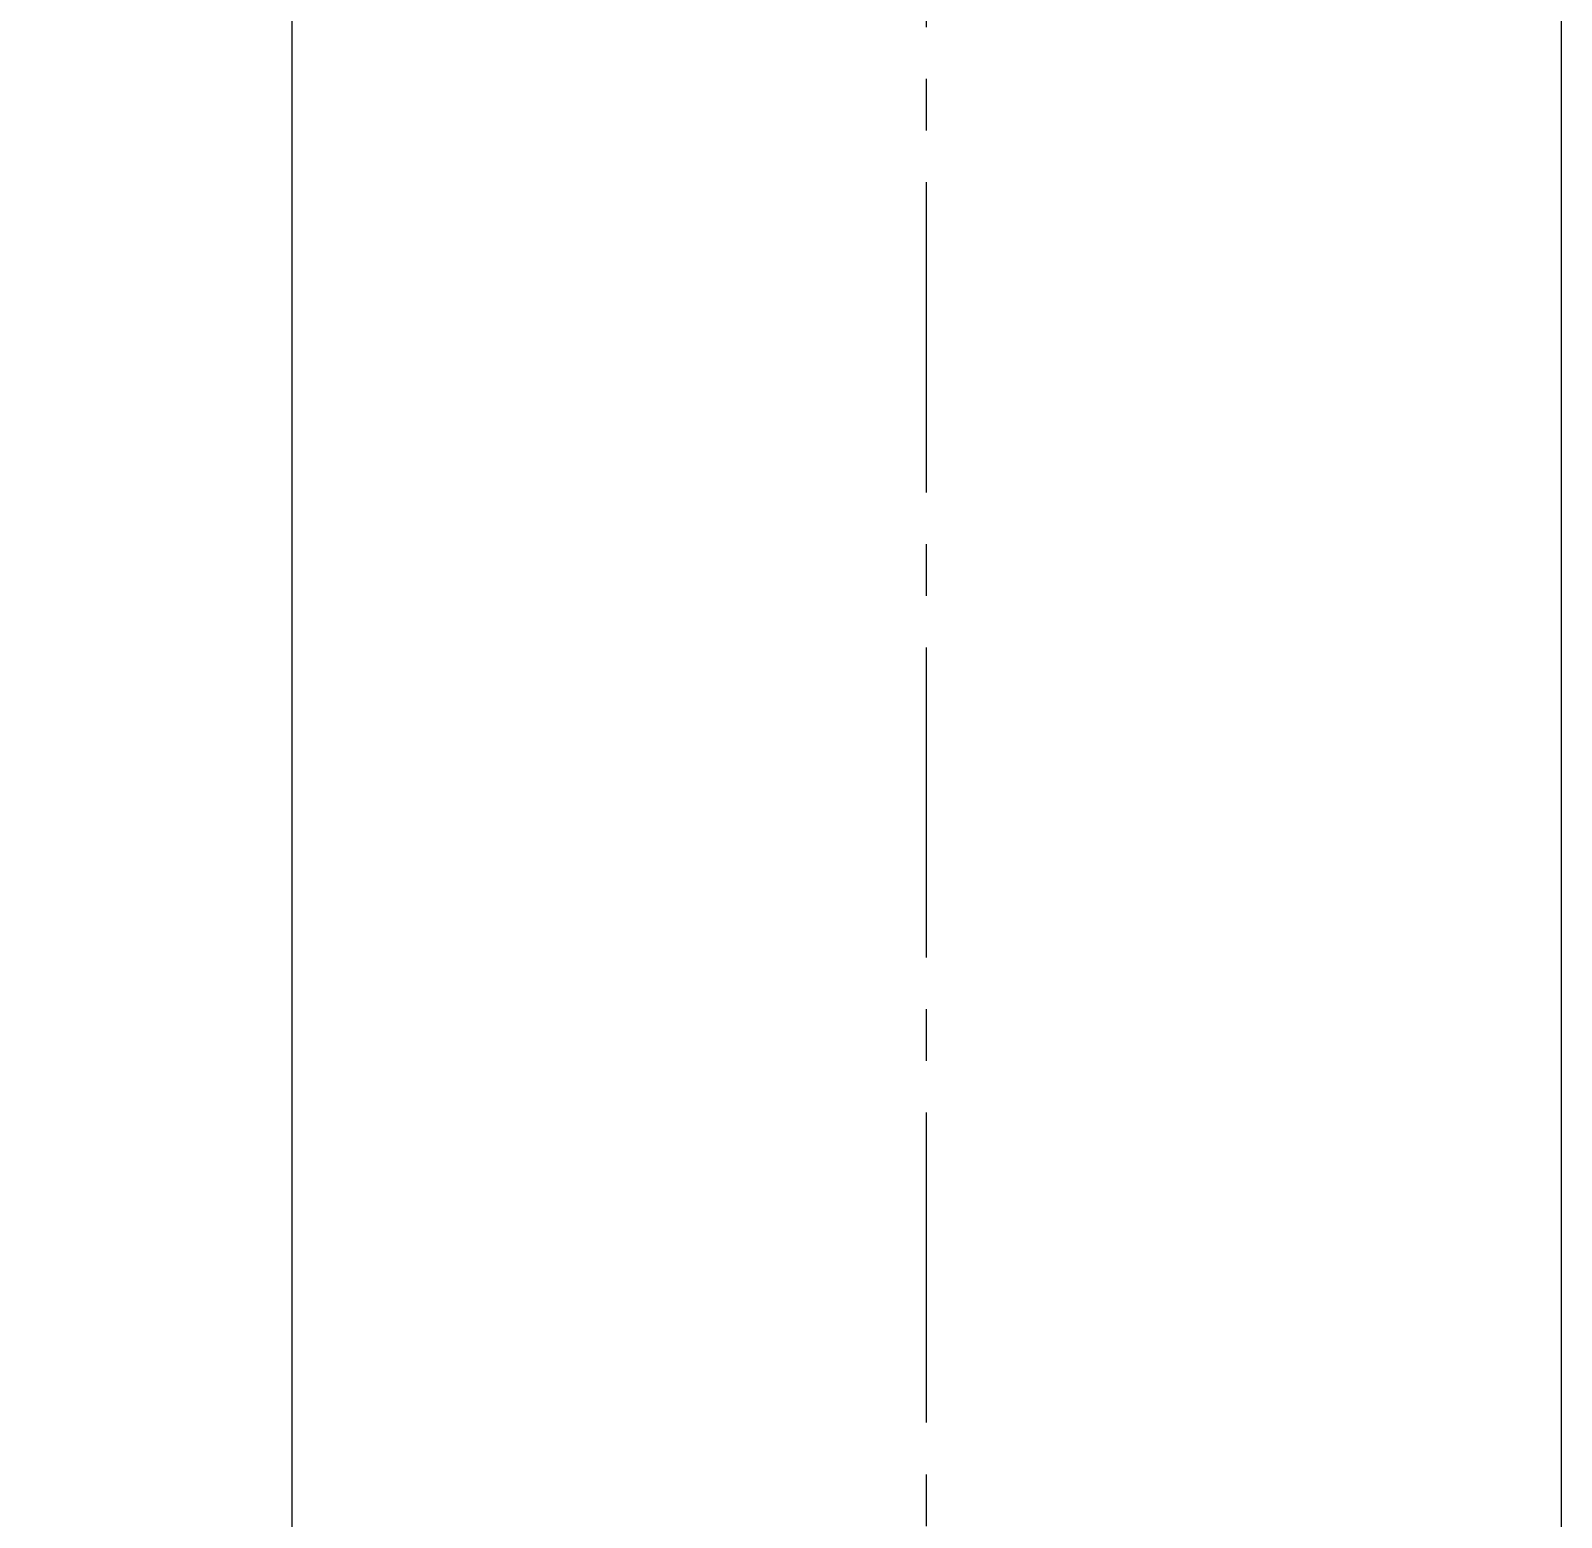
# Model space of a CAD drawing. Header units: millimetres. Extents: x 13381 to 13975, y 1032 to 1872.
# Drawn here: x 13839.53 to 13886.55, y 1349.65 to 1395.31 of the extents above; entities that cross this region are included whole.
import ezdxf

# ---------------------------------------------------------------- set-up
doc = ezdxf.new("R2010")
doc.units = ezdxf.units.MM
doc.linetypes.add('CENTER2', pattern=[28.575, 19.05, -3.175, 3.175, -3.175])
doc.linetypes.add('CENTERX2', pattern=[101.6, 63.5, -12.7, 12.7, -12.7])
doc.layers.add('CENTER', color=1, linetype='CENTERX2', lineweight=15)
doc.layers.add('DIM_', color=5, linetype='Continuous', lineweight=9)
doc.styles.get("Standard").update_dxf_attribs({"font": 'arial.ttf'})
doc.dimstyles.new('사본(2) STANDARD', dxfattribs={"dimscale": 0, "dimtxt": 4, "dimasz": 4, "dimexe": 1.25, "dimexo": 0.625, "dimgap": 1.5, "dimtad": 3, "dimtih": 1, "dimtoh": 1, "dimdec": 1, "dimzin": 9, "dimdsep": 46, "dimtxsty": 'Standard', "dimcen": 2.5, "dimclrd": 5, "dimclre": 5, "dimclrt": 5, "dimadec": 0, "dimazin": 0, "dimtfac": 1, "dimtdec": 1, "dimtmove": 0, "dimatfit": 3, "dimfxl": 1.25, "dimtfill": 1, "dimtolj": 1, "dimtzin": 0, "dimarcsym": 0})

# ---------------------------------------------------------------- blocks, each defined once
blk = doc.blocks.new('*D5')
at = {"layer": 'Defpoints', "color": 0, "transparency": 16777216}
for p in [(13697.018, 1512.577), (13658.175, 1324.629), (13843.548, 1324.629)]:
    blk.add_point(p, dxfattribs=at)
at = {"layer": 'DIM_', "color": 5, "lineweight": -2, "transparency": 16777216}
for p, q in [((13696.393, 1512.577), (13656.925, 1512.577)), ((13658.175, 1504.577), (13658.175, 1424.188)), ((13658.175, 1332.629), (13658.175, 1413.019)), ((13842.923, 1324.629), (13656.925, 1324.629))]:
    blk.add_line(p, q, dxfattribs=at)
at = {"layer": 'DIM_', "color": 5, "transparency": 16777216}
for points in [[(13656.842, 1504.577), (13659.509, 1504.577), (13658.175, 1512.577)], [(13656.842, 1332.629), (13659.509, 1332.629), (13658.175, 1324.629)]]:
    blk.add_solid(points, dxfattribs=at)
at = {"layer": 'DIM_', "color": 5, "transparency": 16777216, "insert": (13658.175, 1418.603), "char_height": 8, "attachment_point": 5, "bg_fill": 3, "box_fill_scale": 1.1, "bg_fill_color": 256, "bg_fill_true_color": 13158600, "bg_fill_transparency": 0}
blk.add_mtext('\\A1;187.9', dxfattribs=at)
blk = doc.blocks.new('*D6')
at = {"layer": 'Defpoints', "color": 0, "transparency": 16777216}
for p in [(13867.048, 1602.897), (13707.048, 1529.95), (13686.988, 1495.205), (13737.979, 1452.464), (13867.048, 1252.544)]:
    blk.add_point(p, dxfattribs=at)
at = {"layer": 'DIM_', "color": 5, "lineweight": -2, "transparency": 16777216}
blk.add_line((13686.676, 1494.664), (13677.737, 1479.181), dxfattribs=at)
for start, end in [(241.21464, 253.52595), (256.46395, 268.78535)]:
    blk.add_arc((13867.048, 1807.078), 377.373, start, end, dxfattribs=at)
at = {"layer": 'DIM_', "color": 5, "transparency": 16777216}
for points in [[(13684.678, 1475.176), (13685.986, 1477.499), (13678.362, 1480.264)], [(13859.063, 1431.123), (13859.034, 1428.457), (13867.048, 1429.705)]]:
    blk.add_solid(points, dxfattribs=at)
at = {"layer": 'DIM_', "color": 5, "transparency": 16777216, "insert": (13769.377, 1442.564), "char_height": 8, "attachment_point": 5, "bg_fill": 3, "box_fill_scale": 1.1, "bg_fill_color": 256, "bg_fill_true_color": 13158600, "bg_fill_transparency": 0}
blk.add_mtext('\\A1;30°', dxfattribs=at)

msp = doc.modelspace()

# ---------------------------------------------------------------- linework, layer by layer
at = {"linetype": 'Continuous', "lineweight": 18}
for p, q in [((13886.548, 1330.629), (13886.548, 1576.629)), ((13847.548, 1529.128), (13847.548, 1330.629))]:
    msp.add_line(p, q, dxfattribs=at)
at = {"layer": 'CENTER', "color": 1, "linetype": 'CENTER2', "ltscale": 0.5}
msp.add_line((13867.048, 1252.544), (13867.048, 1602.897), dxfattribs=at)

# ---------------------------------------------------------------- dimensions: what is measured, and where the dimension line sits
at = {"layer": 'DIM_'}
dim = msp.add_linear_dim(base=(13658.175, 1324.629), p1=(13697.018, 1512.577), p2=(13843.548, 1324.629), angle=90, dimstyle='사본(2) STANDARD', override={"dimscale": 1, "dimtxt": 8, "dimasz": 8, "dimtad": 0}, dxfattribs=at)
dim.commit()
dim.dimension.update_dxf_attribs({"geometry": '*D5', "text_midpoint": (13658.175, 1418.603)})

# ---------------------------------------------------------------- next in the draw order: dimensions: what is measured, and where the dimension line sits
dim = msp.add_angular_dim_2l(base=(13737.979, 1452.464), line1=((13867.048, 1252.544), (13867.048, 1602.897)), line2=((13707.048, 1529.95), (13686.988, 1495.205)), dimstyle='사본(2) STANDARD', override={"dimscale": 1, "dimtxt": 8, "dimasz": 8, "dimtad": 0}, dxfattribs=at)
dim.commit()
dim.dimension.update_dxf_attribs({"geometry": '*D6', "text_midpoint": (13769.377, 1442.564)})

doc.saveas('drawing.dxf')
